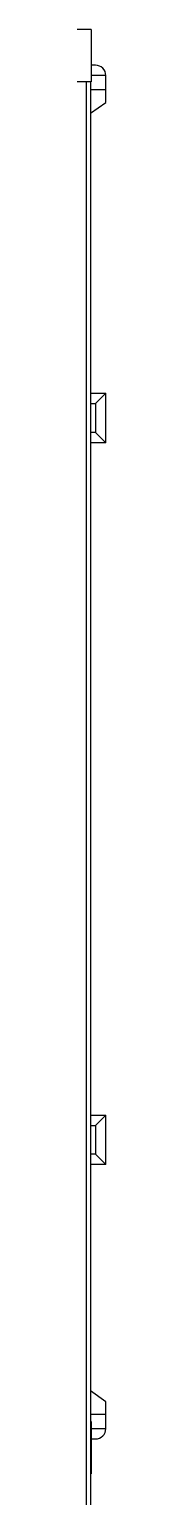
# Model space of a CAD drawing. Header units: millimetres. Extents: x 10 to 584, y 10 to 410.
# Drawn here: x 268.34 to 269, y 299.38 to 346.8 of the extents above; entities that cross this region are included whole.
import ezdxf

# ---------------------------------------------------------------- set-up
doc = ezdxf.new("R2010")
doc.units = ezdxf.units.MM

msp = doc.modelspace()

# ---------------------------------------------------------------- linework, layer by layer
at = {"color": 7, "linetype": 'Continuous', "lineweight": 25}
for p, q in [((268.52849, 346.80498), (266.83516, 346.80498)), ((268.52849, 346.80498), (268.52849, 345.11165)), ((268.66849, 345.64498), (268.52849, 345.64498)), ((269.00183, 344.84498), (269.00183, 345.31165)), ((268.52849, 345.11165), (266.83516, 345.11165)), ((268.36849, 345.11165), (268.36849, 280.11165)), ((268.50183, 345.11165), (268.50183, 280.11165)), ((269.00183, 344.44498), (269.00183, 344.84498)), ((268.50183, 344.09488), (269.00183, 344.44498)), ((268.50183, 335.04498), (269.00183, 335.04498)), ((269.00183, 335.04498), (268.66849, 334.71165)), ((269.00183, 333.44498), (269.00183, 335.04498)), ((268.50183, 334.71165), (268.66849, 334.71165)), ((268.66849, 334.71165), (268.66849, 333.77832)), ((268.66849, 333.77832), (268.50183, 333.77832)), ((269.00183, 333.44498), (268.50183, 333.44498)), ((269.00183, 333.44498), (268.66849, 333.77832)), ((268.50183, 311.71165), (269.00183, 311.71165)), ((269.00183, 311.71165), (268.66849, 311.37832)), ((269.00183, 310.11165), (269.00183, 311.71165)), ((268.50183, 311.37832), (268.66849, 311.37832)), ((268.66849, 311.37832), (268.66849, 310.44498)), ((268.66849, 310.44498), (268.50183, 310.44498)), ((269.00183, 310.11165), (268.66849, 310.44498)), ((269.00183, 310.11165), (268.50183, 310.11165)), ((269.00183, 302.44498), (268.50183, 302.79509)), ((269.00183, 302.04498), (269.00183, 302.44498)), ((268.52849, 301.80498), (268.50183, 301.80498)), ((268.52849, 301.80498), (268.52849, 300.11165)), ((269.00183, 301.57832), (269.00183, 302.04498)), ((268.52849, 301.24498), (268.66849, 301.24498)), ((268.52849, 300.11165), (268.50183, 300.11165))]:
    msp.add_line(p, q, dxfattribs=at)
at = {"color": 59, "linetype": 'Continuous', "lineweight": 25}
for p, q in [((269.00183, 345.31165), (268.52849, 345.31165)), ((269.00183, 344.84498), (268.50183, 344.84498)), ((268.50183, 302.04498), (269.00183, 302.04498)), ((268.52849, 301.57832), (269.00183, 301.57832))]:
    msp.add_line(p, q, dxfattribs=at)
at = {"color": 7, "linetype": 'Continuous', "lineweight": 25}
for centre, start, end in [((268.66849, 345.31165), 0, 90), ((268.66849, 301.57832), 270, 0)]:
    msp.add_arc(centre, 0.33333, start, end, dxfattribs=at)

doc.saveas('drawing.dxf')
